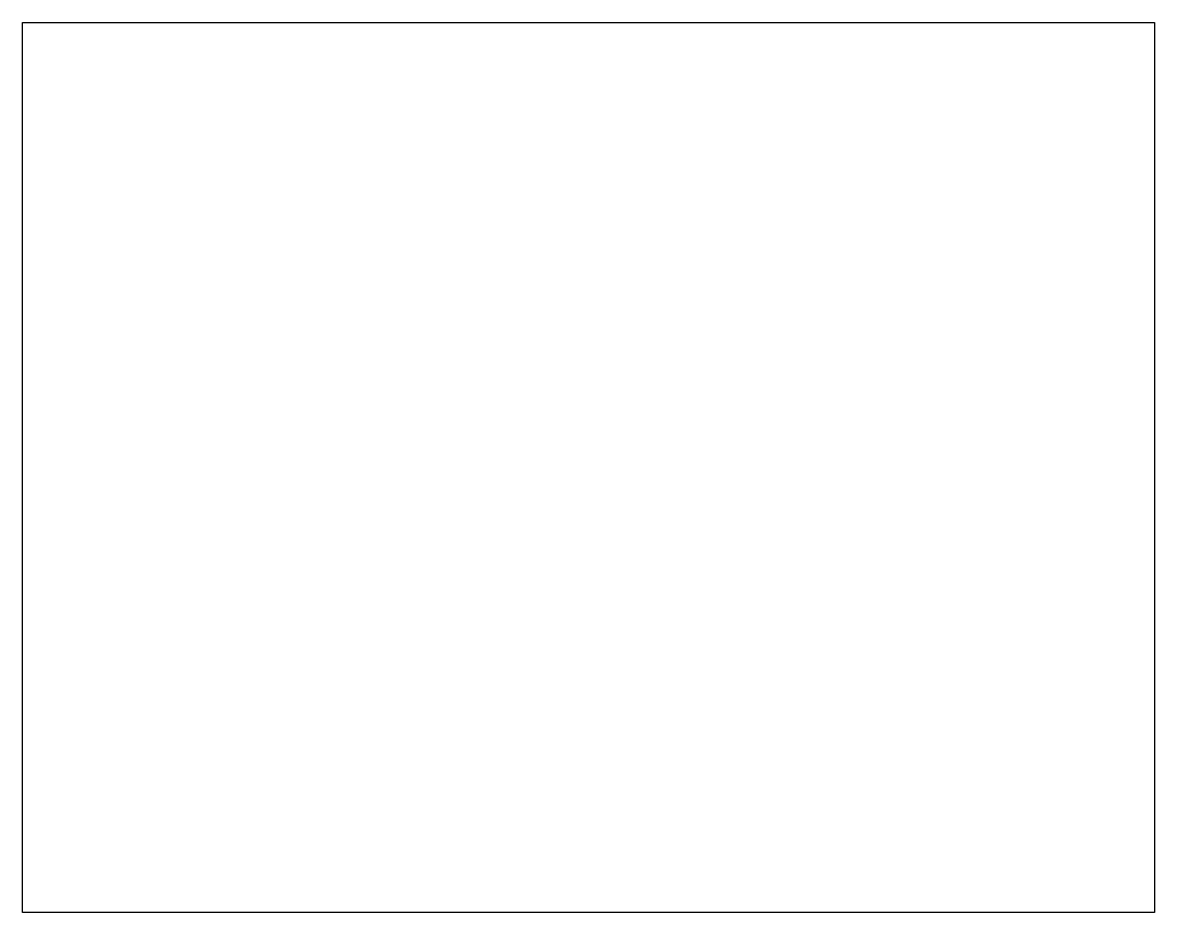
# Model space of a CAD drawing. Header units: millimetres. Extents: x 0 to 286, y 0 to 225.
import ezdxf

# ---------------------------------------------------------------- set-up
doc = ezdxf.new("R2010")
doc.units = ezdxf.units.MM

msp = doc.modelspace()

# ---------------------------------------------------------------- linework, layer by layer
msp.add_lwpolyline([(0, 0), (0, 225), (286, 225), (286, 225), (286, 0)], close=True)

doc.saveas('drawing.dxf')
